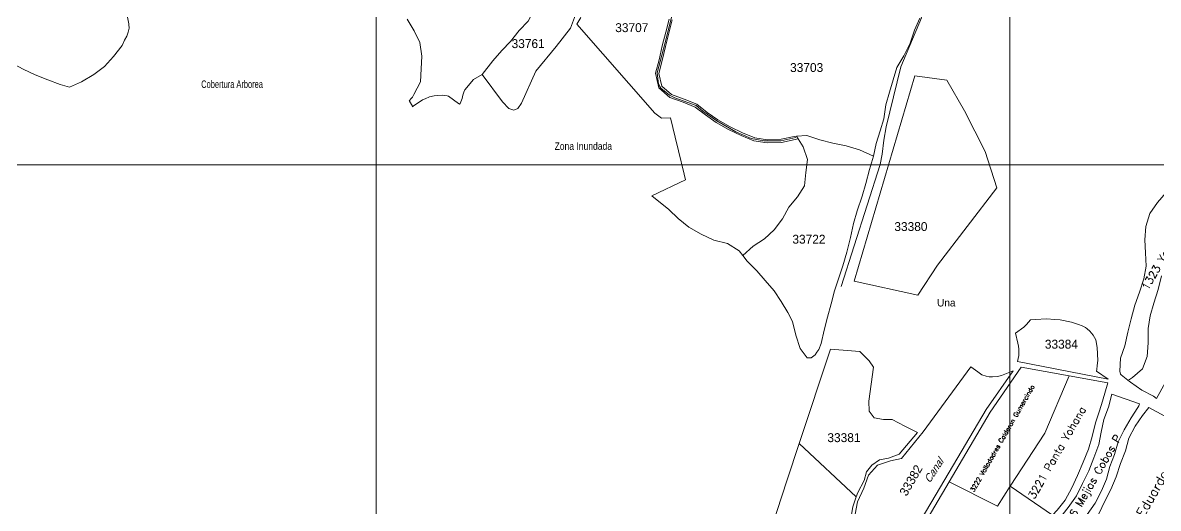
# Model space of a CAD drawing. Header units: metres. Extents: x 278 to 15006, y -2322 to 4522.
# Drawn here: x 782 to 1679, y 1151 to 1534 of the extents above; entities that cross this region are included whole.
import ezdxf

# ---------------------------------------------------------------- set-up
doc = ezdxf.new("R2010")
doc.units = ezdxf.units.M
doc.header["$LTSCALE"] = 25.4
doc.header["$MEASUREMENT"] = 0
for name, color, linetype in [('05', 7, 'Continuous'), ('51', 7, 'Continuous'), ('52', 7, 'Continuous'), ('PARCELAS', 3, 'Continuous'), ('TXTPARCEL', 7, 'Continuous')]:
    doc.layers.add(name, color=color, linetype=linetype)
doc.layers.add('cable via', color=32, linetype='Continuous', lineweight=30)
doc.styles.add('L140', font='simplex', dxfattribs={"height": 3.6})
doc.styles.add('L240', font='simplex', dxfattribs={"height": 6.1})
doc.styles.add('L290', font='simplex', dxfattribs={"height": 7.4})

msp = doc.modelspace()

# ---------------------------------------------------------------- linework, layer by layer
at = {"layer": '05', "color": 5, "linetype": 'Continuous', "lineweight": 13}
msp.add_lwpolyline([(1428.34, 1325.98), (1459.14, 1422.11), (1460.59, 1430.44), (1462, 1441.34), (1463.84, 1452.09), (1475.46, 1499.43), (1491.74, 1538.04), (1487.11, 1549.91), (1479.38, 1567.47), (1468.06, 1582.01), (1455.43, 1596.76), (1455.78, 1605.37), (1459.45, 1614.56), (1462.64, 1618.81), (1465.65, 1624.39), (1465.79, 1626.35)], dxfattribs=at)
at = {"layer": '05', "color": 7, "linetype": 'Continuous', "lineweight": 13}
msp.add_lwpolyline([(1392.51, 1443.45), (1380.72, 1440.88), (1367.23, 1440.88), (1357.39, 1442.81), (1345.18, 1447.96), (1330.28, 1456.65), (1319.15, 1464.39), (1313.8, 1468.9), (1307.38, 1471.26), (1297.1, 1474.92), (1292.81, 1477.08), (1285.96, 1482.45), (1284.25, 1485.67), (1283.18, 1494.69), (1290.44, 1522.45), (1294.73, 1539.64)], dxfattribs=at)
at = {"layer": 'cable via', "lineweight": 13}
for p, q in [((1061.38, 4422), (1061.38, -678)), ((4161.38, 1422), (361.38, 1422))]:
    msp.add_line(p, q, dxfattribs=at)
at = {"layer": 'cable via', "color": 49, "lineweight": 13}
msp.add_line((1561.38, 4422), (1561.38, -678), dxfattribs=at)
at = {"layer": 'PARCELAS', "color": 3, "linetype": 'Continuous', "lineweight": 13}
for points in [[(1932.41, 1699.74), (1677.21, 1237.31), (1674.79, 1239.21), (1665.58, 1244.1), (1656.69, 1250.2), (1654.46, 1252), (1655.78, 1252.5), (1658.38, 1254), (1666.09, 1260.8), (1669.78, 1270.5), (1670.58, 1281.41), (1670.58, 1292.6), (1672.28, 1302.7), (1675.18, 1312.7), (1678.58, 1323.5), (1681.28, 1334.41)], [(1600.68, 1142.61), (1607.58, 1151.3), (1613.98, 1160.6), (1618.68, 1170.3), (1623.69, 1180.2), (1627.69, 1190.61), (1631.59, 1201), (1633.48, 1210.8), (1635.58, 1220.9), (1639.39, 1230.51), (1641.88, 1240.81), (1663.88, 1233.11), (1663.58, 1232.21), (1663.38, 1231.71), (1662.48, 1230.31), (1657.08, 1222), (1651.68, 1212.7), (1646.88, 1203.1), (1644.09, 1193.2), (1640.38, 1183.61), (1637.68, 1173.8), (1633.68, 1164.6), (1628.68, 1154.7), (1622.48, 1145.9)], [(1620.57, 1019.81), (1722.18, 1202.7), (1671.08, 1230.41), (1666.19, 1224.1), (1660.28, 1215.6), (1655.48, 1206.1), (1652.68, 1196.1), (1648.68, 1186.01), (1645.48, 1175.5), (1641.08, 1165.6), (1636.38, 1156.3), (1631.59, 1146.4)]]:
    msp.add_lwpolyline(points, dxfattribs=at)
at = {"layer": 'PARCELAS', "color": 7, "linetype": 'Continuous', "lineweight": 13}
for points in [[(1207.3, 1566.87), (1192.28, 1553.9), (1186.38, 1544.8), (1181.28, 1535.31), (1174.08, 1528.11), (1167.39, 1519.5), (1160.39, 1512.2), (1153.48, 1504.1), (1144.97, 1493.34), (1161.05, 1471.85), (1165.94, 1466.54), (1170.07, 1465.22), (1173.12, 1466.54), (1175.88, 1470.58), (1187.39, 1495.86), (1203.37, 1515.54), (1214.63, 1529.96), (1217.86, 1538.2), (1220.6, 1545.23), (1220.77, 1550.63), (1212.58, 1562.66), (1207.3, 1566.87)], [(1551.26, 1403.72), (1504.29, 1342.7), (1488.83, 1319.11), (1438.48, 1330.01), (1486.48, 1492.19), (1511.63, 1488.72), (1525.56, 1464.5), (1541.91, 1432.51), (1551.26, 1403.72)], [(1350.64, 1350.35), (1358.88, 1357.6), (1367.88, 1363.4), (1375.38, 1370.5), (1382.08, 1379.31), (1386.98, 1388.51), (1393.98, 1396.6), (1399.48, 1405.5), (1400.38, 1415.9), (1401.78, 1426.3), (1398.29, 1436.21), (1394.44, 1442.4), (1393.08, 1444.6), (1401.28, 1445), (1411.48, 1441.7), (1421.79, 1439), (1432.38, 1437.01), (1442.68, 1433.91), (1453.88, 1428.81), (1450.58, 1418.4), (1447.68, 1407.2), (1444.78, 1397.1), (1440.98, 1385.71), (1437.98, 1375.6), (1435.58, 1364.5), (1432.68, 1353), (1429.58, 1342.3), (1426.48, 1332.61), (1422.98, 1322.5), (1420.38, 1312.3), (1417.48, 1301.7), (1414.98, 1291.3), (1412.49, 1280.71), (1410.79, 1276.1), (1409.18, 1273.9), (1407.79, 1271.9), (1404.59, 1269.5), (1402.78, 1269.4), (1401.39, 1269.4), (1395.99, 1277), (1392.58, 1287.51), (1389.78, 1298.3), (1386.28, 1305.4), (1380.99, 1314), (1375.38, 1322.5), (1368.28, 1330.51), (1361.78, 1338.21), (1354.08, 1346), (1350.64, 1350.35)], [(1639.18, 1252.6), (1629.88, 1258.9), (1630.18, 1260.2), (1630.48, 1263.5), (1630.88, 1267.5), (1630.28, 1277.8), (1629.38, 1283.61), (1628.28, 1285.71), (1627.18, 1287.41), (1624.68, 1290.7), (1622.48, 1292.4), (1621.08, 1293.4), (1618.58, 1294.7), (1615.58, 1295.9), (1613.18, 1296.7), (1610.08, 1297.7), (1601.08, 1299.5), (1596.99, 1299.9), (1590.48, 1300.3), (1581.68, 1299.9), (1577.88, 1299.6), (1574.58, 1295.8), (1572.59, 1293.7), (1565.93, 1288.89), (1567.77, 1281.04), (1568.36, 1278.77), (1568.48, 1276.39), (1568.6, 1273.87), (1568.62, 1271.46), (1567.56, 1266.63), (1639.18, 1252.6)], [(1440.13, 1159.61), (1395.19, 1201.86), (1419.77, 1276.44), (1443.09, 1274.53), (1450.38, 1267.03), (1453.95, 1262.04), (1450.07, 1235.29), (1450.44, 1227.34), (1454.37, 1222), (1461.75, 1220.88), (1468.54, 1220.88), (1478.64, 1215.56), (1488.51, 1210.67), (1474.12, 1193.34), (1465.76, 1190.22), (1458.67, 1188.99), (1452.5, 1184.77), (1448.43, 1179.52), (1446.35, 1172.75), (1441.36, 1163.18), (1440.13, 1159.61)]]:
    msp.add_lwpolyline(points, close=True, dxfattribs=at)
for points in [[(772.98, 1502.7), (782.68, 1497.5), (792.08, 1493.1), (802.19, 1489.2), (811.78, 1485.51), (819.18, 1483.21), (828.68, 1487.5), (838.48, 1493.2), (846.99, 1499.6), (854.09, 1507.6), (860.78, 1516.1), (862.78, 1520.5), (864.38, 1523.7), (865.68, 1526.71), (866.28, 1529.81), (866.18, 1532.71), (866.18, 1533.31), (863.98, 1544)], [(1181.28, 1535.31), (1174.08, 1528.11), (1167.39, 1519.5), (1160.39, 1512.2), (1153.48, 1504.1), (1144.97, 1493.34), (1144.97, 1493.34), (1138.18, 1489.3), (1131.19, 1481.21), (1130.38, 1479.41), (1129.78, 1477.11), (1129.48, 1475.71), (1129.18, 1474.4), (1127.68, 1470.3), (1127.08, 1469.8), (1126.38, 1470.3), (1118.48, 1476.31), (1117.38, 1476.51), (1113.58, 1476.91), (1110.09, 1476.71), (1107.08, 1476.51), (1103.28, 1475.61), (1100.08, 1474.2), (1097.88, 1473.4), (1090.39, 1468.4), (1090.18, 1467.7), (1087.38, 1472.8), (1087.88, 1473), (1088.58, 1474), (1089.88, 1475.3), (1091.08, 1477.41), (1096.18, 1487.5), (1096.79, 1497.9), (1097.28, 1507.9), (1095.89, 1518.6), (1091.29, 1527.81), (1085.69, 1537)], [(1222.72, 1538.24), (1219.6, 1532.96), (1281.3, 1462.89), (1286.51, 1458.75), (1293.54, 1459.1), (1297.24, 1443.92), (1299.9, 1433.02), (1304.49, 1414.51), (1305.38, 1410.16), (1278.78, 1397.45), (1292.38, 1386.81), (1299.58, 1379.51), (1308.18, 1372.8), (1317.78, 1367.2), (1327.69, 1362.4), (1338.48, 1359.8), (1347.68, 1354.1), (1350.64, 1350.35), (1350.64, 1350.35), (1358.88, 1357.6), (1367.88, 1363.4), (1375.38, 1370.5), (1382.08, 1379.31), (1386.98, 1388.51), (1393.98, 1396.6), (1399.48, 1405.5), (1400.38, 1415.9), (1401.78, 1426.3), (1398.29, 1436.21), (1394.44, 1442.4), (1381.28, 1439.69), (1370.04, 1439.27), (1359.4, 1440.95), (1349.36, 1445), (1339.5, 1449.87), (1329.75, 1455.36), (1321.2, 1461.36), (1313.03, 1467.58), (1303.59, 1471.34), (1292.96, 1475.2), (1284.5, 1482.87), (1281.9, 1494.23), (1284.63, 1504.89), (1287.13, 1516), (1289.94, 1526.63), (1292.54, 1537.12)], [(1490.28, 1537.8), (1486.29, 1528.21), (1482.68, 1518), (1477.69, 1508.1), (1472.38, 1498.8), (1469.48, 1489.1), (1466.59, 1479.41), (1463.68, 1469.3), (1461.89, 1458.3), (1458.98, 1448.7), (1455.98, 1438.8), (1453.88, 1428.81), (1442.68, 1433.91), (1432.38, 1437.01), (1421.79, 1439), (1411.48, 1441.7), (1401.28, 1445), (1393.08, 1444.6), (1391.19, 1444.3), (1380.99, 1442.2), (1370.18, 1441.8), (1360.08, 1443.4), (1350.39, 1447.3), (1340.68, 1452.1), (1331.08, 1457.5), (1322.68, 1463.4), (1314.29, 1469.8), (1304.48, 1473.7), (1294.28, 1477.41), (1286.79, 1484.21), (1284.49, 1494.2), (1287.08, 1504.3), (1289.58, 1515.4), (1292.38, 1526.01), (1294.98, 1536.5)], [(1473.69, 1111.6), (1510.17, 1173.3), (1542.89, 1228.6), (1563.97, 1259.16), (1563.97, 1259.16), (1554.85, 1255.6), (1551.7, 1254.8), (1547.68, 1254.59), (1545.03, 1254.64), (1542.67, 1255.01), (1539.28, 1256.2), (1536.31, 1258.38), (1532.38, 1261.1), (1530.55, 1262.37), (1530.55, 1262.35), (1492.97, 1211.07), (1476, 1189.93), (1467.26, 1188.12), (1456.98, 1184.75), (1450, 1176.81), (1446.19, 1166.56), (1441.13, 1155.8), (1437.64, 1136.18)], [(1373.49, 1135.99), (1385.74, 1173.15), (1395.19, 1201.86), (1395.19, 1201.86), (1440.13, 1159.61), (1437.49, 1151.95), (1434.86, 1136.31)]]:
    msp.add_lwpolyline(points, dxfattribs=at)
at = {"layer": 'PARCELAS', "color": 49, "linetype": 'Continuous', "lineweight": 13}
msp.add_lwpolyline([(1684.78, 1400), (1677.99, 1392.1), (1671.88, 1383.61), (1668.88, 1373.3), (1667.98, 1362.6), (1668.49, 1352.5), (1668.98, 1342), (1667.28, 1332.01), (1663.69, 1321.3), (1660.18, 1311.2), (1657.18, 1300.2), (1654.48, 1289.81), (1652.18, 1278.9), (1648.89, 1269.2), (1648.38, 1258.9), (1648.89, 1256.5), (1649.28, 1256.2), (1654.46, 1252), (1655.78, 1252.5), (1658.38, 1254), (1666.09, 1260.8), (1669.78, 1270.5), (1670.58, 1281.41), (1670.58, 1292.6), (1672.28, 1302.7), (1675.18, 1312.7), (1678.58, 1323.5), (1681.28, 1334.41)], dxfattribs=at)
for points in [[(1608.23, 1255.25), (1570.29, 1262.09), (1545.86, 1226.69), (1513.67, 1171.54), (1551.58, 1152.4), (1561.69, 1168.1), (1589.19, 1210.1), (1608.23, 1255.25)], [(1561.69, 1168.1), (1589.19, 1210.1), (1608.23, 1255.25), (1638.8, 1249.73), (1634.69, 1235.31), (1632.29, 1227.6), (1629.08, 1218.1), (1626.48, 1207.4), (1623.58, 1197.4), (1619.28, 1187.11), (1614.78, 1176.6), (1610.29, 1166.8), (1605.08, 1157.1), (1598.68, 1149.2), (1595.21, 1145.19), (1561.69, 1168.1)]]:
    msp.add_lwpolyline(points, close=True, dxfattribs=at)
at = {"layer": 'PARCELAS', "color": 3, "linetype": 'Continuous', "lineweight": 13}
msp.add_lwpolyline([(1561.69, 1168.1), (1595.21, 1145.19), (1591.49, 1140.91), (1584.08, 1133.11), (1576.18, 1125.3), (1569.18, 1117.8), (1561.59, 1110.9), (1553.89, 1102.8), (1546.48, 1094.2), (1538.28, 1086.51), (1530.48, 1078.2), (1525.33, 1071.09), (1520.28, 1076.1), (1512.48, 1082.81), (1504.08, 1089.81), (1494.58, 1095.7), (1485.49, 1100.3), (1473.22, 1105.03), (1476.52, 1108.9), (1476.89, 1109.34), (1513.67, 1171.54), (1551.58, 1152.4), (1561.69, 1168.1)], close=True, dxfattribs=at)

# ---------------------------------------------------------------- texts
at = {"layer": '51', "color": 7, "lineweight": 13}
for s, width, p in [('Cobertura Arborea', 0.647059, (923.22, 1482.64)), ('Zona Inundada', 0.846154, (1202.14, 1433.75))]:
    msp.add_text(s, height=5.9538, rotation=0.1, dxfattribs=dict(at, width=width)).set_placement(p)
msp.add_text('Una', height=5.954, rotation=0.1, dxfattribs=at).set_placement((1503.98, 1310.08))
at = {"layer": '52', "color": 5, "lineweight": 13, "oblique": 20}
msp.add_text('Canal', height=5.954, rotation=57.2, dxfattribs=at).set_placement((1498.2, 1170.03))
at = {"layer": 'TXTPARCEL', "color": 7, "lineweight": 13}
for s, rotation, p in [('33707', 0.1, (1250.01, 1526.78)), ('33761', 0.1, (1168.19, 1514.17)), ('33703', 0.1, (1388.02, 1495.27)), ('33380', 0.1, (1470.31, 1369.67)), ('33722', 0.1, (1389.83, 1359.69)), ('33384', 0.1, (1589.09, 1276.76)), ('33381', 0.1, (1417.46, 1202.94)), ('33382', 60.1, (1479.92, 1159.71))]:
    msp.add_text(s, height=7.026, rotation=rotation, dxfattribs=at).set_placement(p)
at = {"layer": 'TXTPARCEL', "color": 49, "lineweight": 13}
for s, height, style, p in [('1323 Yovera G Victor', 6.1, 'L240', (1670.39, 1322.43)), ('3222 Valladadres Calderon Gumercindo', 3.6, 'L140', (1533.07, 1163.25)), ('3221 Panta Yohana', 6.1, 'L240', (1580.79, 1157.53)), ('1305 Calderon Gonzales Eduardo', 7.4, 'L290', (1603.59, 1032.61))]:
    msp.add_text(s, height=height, rotation=60.1, dxfattribs=dict(at, style=style)).set_placement(p)
at = {"layer": 'TXTPARCEL', "color": 7, "lineweight": 13, "style": 'L240'}
msp.add_text('33386 Mejias Cobos P', height=6.1, rotation=60.1, dxfattribs=at).set_placement((1602.86, 1125.01))

doc.saveas('drawing.dxf')
